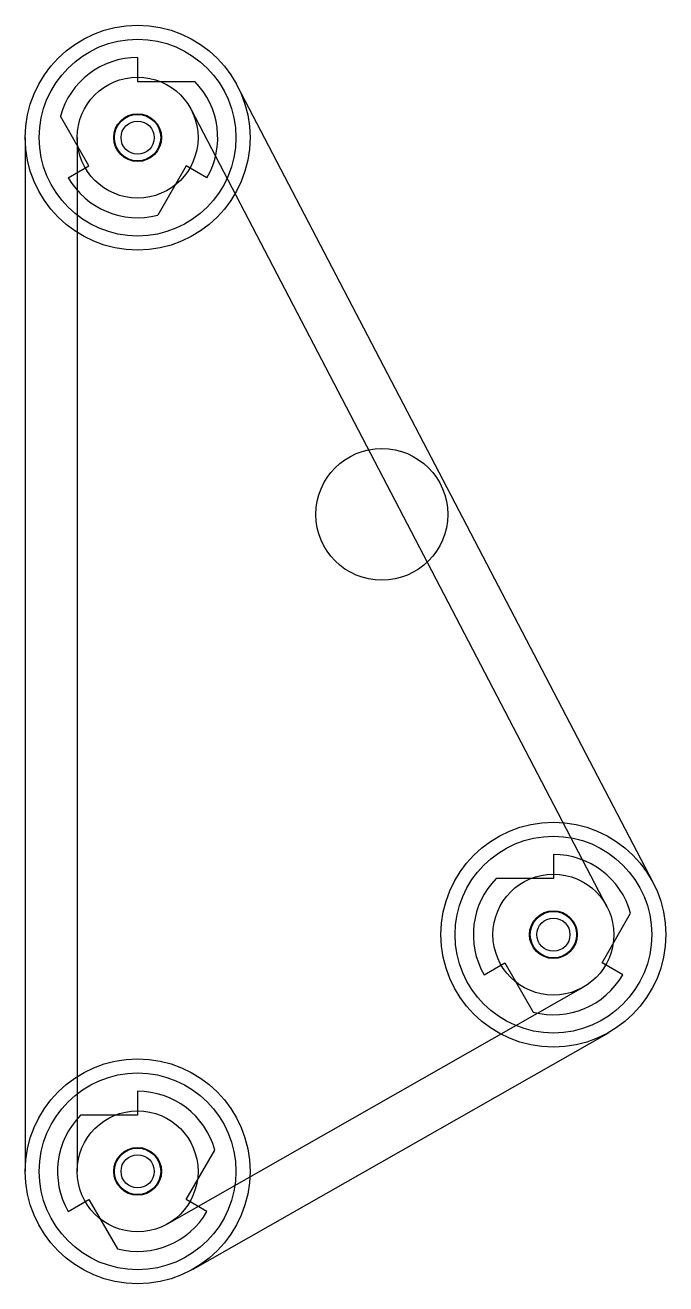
# Model space of a CAD drawing. Extents: x 0.5 to 2.78, y 15.92 to 20.4.
import ezdxf

# ---------------------------------------------------------------- set-up
doc = ezdxf.new("R2010")
doc.units = 0
doc.header["$LTSCALE"] = 5
doc.header["$MEASUREMENT"] = 0
for name, color, linetype in [('1_250BIT_500DEP', 5, 'Continuous'), ('Z0_BOTCOMP', 4, 'Continuous'), ('Z0_CUT500', 4, 'Continuous'), ('Z0_RUBBER', 2, 'Continuous'), ('Z0_TOPCOMP', 6, 'Continuous')]:
    doc.layers.add(name, color=color, linetype=linetype)

msp = doc.modelspace()

# ---------------------------------------------------------------- linework, layer by layer
at = {"layer": '1_250BIT_500DEP', "color": 5, "linetype": 'Continuous', "lineweight": 25}
msp.add_circle((1.7688, 18.6599), 0.2344, dxfattribs=at)
at = {"layer": 'Z0_BOTCOMP', "color": 4, "linetype": 'Continuous', "lineweight": 25}
for p, q in [((0.9, 20.285), (0.9, 20.2)), ((0.9, 20.2), (1.103, 20.2)), ((0.7268, 19.9), (0.6253, 20.0758)), ((0.6532, 19.8575), (0.7268, 19.9)), ((1.0732, 19.9), (0.9717, 19.7242)), ((1.1468, 19.8575), (1.0732, 19.9)), ((2.3792, 17.4501), (2.3792, 17.3651)), ((2.3792, 17.3651), (2.1761, 17.3651)), ((2.5524, 17.0651), (2.6539, 17.2409)), ((2.1323, 17.0226), (2.2059, 17.0651)), ((2.2059, 17.0651), (2.3075, 16.8892)), ((2.626, 17.0226), (2.5524, 17.0651)), ((0.9, 16.6081), (0.9, 16.5231)), ((0.9, 16.5231), (0.697, 16.5231)), ((1.0732, 16.2231), (1.1747, 16.3989)), ((0.6532, 16.1806), (0.7268, 16.2231)), ((0.7268, 16.2231), (0.8283, 16.0472)), ((1.1468, 16.1806), (1.0732, 16.2231))]:
    msp.add_line(p, q, dxfattribs=at)
for centre, radius in [((0.9, 20), 0.085), ((0.9, 20), 0.059), ((2.3792, 17.1651), 0.085), ((2.3792, 17.1651), 0.059), ((0.9, 16.3231), 0.085), ((0.9, 16.3231), 0.059)]:
    msp.add_circle(centre, radius, dxfattribs=at)
for centre, start, end in [((0.9, 20), 90, 164.5679), ((0.9, 20), -30, 44.5679), ((0.9, 20), -150, -75.4321), ((2.3792, 17.1651), 15.4321, 90), ((2.3792, 17.1651), 135.4321, -150), ((2.3792, 17.1651), -104.5679, -30), ((0.9, 16.3231), 15.4321, 90), ((0.9, 16.3231), 135.4321, -150), ((0.9, 16.3231), -104.5679, -30)]:
    msp.add_arc(centre, 0.285, start, end, dxfattribs=at)
at = {"layer": 'Z0_CUT500', "color": 5, "linetype": 'Continuous', "lineweight": 25}
for centre in [(0.9, 20), (2.3792, 17.1651), (0.9, 16.3231)]:
    msp.add_circle(centre, 0.0825, dxfattribs=at)
at = {"layer": 'Z0_RUBBER', "color": 2, "linetype": 'Continuous', "lineweight": 25}
for p, q in [((2.7338, 17.3501), (1.2546, 20.185)), ((1.0906, 20.0995), (2.5698, 17.2645)), ((0.5, 20), (0.5, 16.3231)), ((0.685, 20), (0.685, 16.3231)), ((1.0064, 16.1362), (2.4855, 16.9782)), ((1.0979, 15.9754), (2.577, 16.8175))]:
    msp.add_line(p, q, dxfattribs=at)
for centre, radius in [((0.9, 20), 0.4), ((0.9, 20), 0.215), ((2.3792, 17.1651), 0.4), ((2.3792, 17.1651), 0.215), ((0.9, 16.3231), 0.4), ((0.9, 16.3231), 0.215)]:
    msp.add_circle(centre, radius, dxfattribs=at)
at = {"layer": 'Z0_TOPCOMP', "color": 6, "linetype": 'Continuous', "lineweight": 25}
for centre in [(0.9, 20), (2.3792, 17.1651), (0.9, 16.3231)]:
    msp.add_circle(centre, 0.35, dxfattribs=at)

doc.saveas('drawing.dxf')
